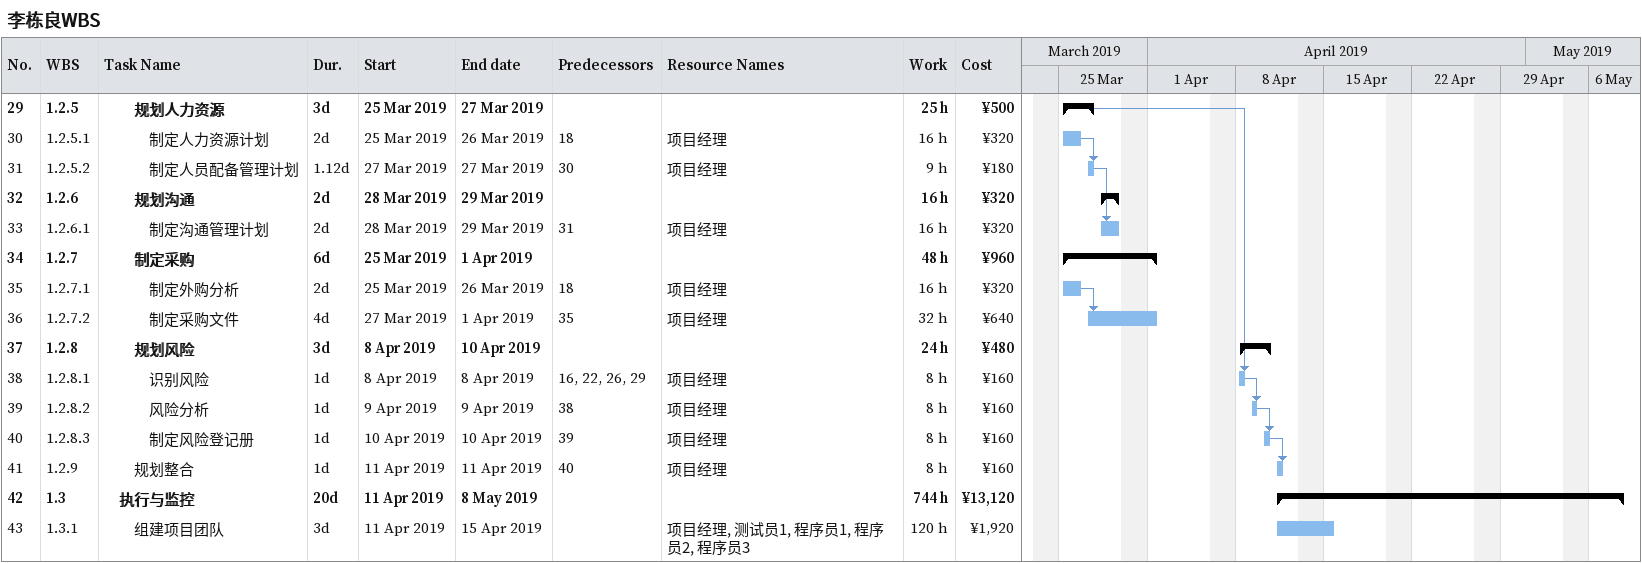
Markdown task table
李栋良WBS

| ID | WBS | Task | Duration | Start | Finish | Predecessors | Resources | Work (h) | Cost (¥) |
|---|---|---|---|---|---|---|---|---|---|
| 29 | 1.2.5 | **规划人力资源** | 3d | 2019-03-25 | 2019-03-27 |  |  | 25 | 500 |
| 30 | 1.2.5.1 | 制定人力资源计划 | 2d | 2019-03-25 | 2019-03-26 | 18 | 项目经理 | 16 | 320 |
| 31 | 1.2.5.2 | 制定人员配备管理计划 | 1.12d | 2019-03-27 | 2019-03-27 | 30 | 项目经理 | 9 | 180 |
| 32 | 1.2.6 | **规划沟通** | 2d | 2019-03-28 | 2019-03-29 |  |  | 16 | 320 |
| 33 | 1.2.6.1 | 制定沟通管理计划 | 2d | 2019-03-28 | 2019-03-29 | 31 | 项目经理 | 16 | 320 |
| 34 | 1.2.7 | **制定采购** | 6d | 2019-03-25 | 2019-04-01 |  |  | 48 | 960 |
| 35 | 1.2.7.1 | 制定外购分析 | 2d | 2019-03-25 | 2019-03-26 | 18 | 项目经理 | 16 | 320 |
| 36 | 1.2.7.2 | 制定采购文件 | 4d | 2019-03-27 | 2019-04-01 | 35 | 项目经理 | 32 | 640 |
| 37 | 1.2.8 | **规划风险** | 3d | 2019-04-08 | 2019-04-10 |  |  | 24 | 480 |
| 38 | 1.2.8.1 | 识别风险 | 1d | 2019-04-08 | 2019-04-08 | 16, 22, 26, 29 | 项目经理 | 8 | 160 |
| 39 | 1.2.8.2 | 风险分析 | 1d | 2019-04-09 | 2019-04-09 | 38 | 项目经理 | 8 | 160 |
| 40 | 1.2.8.3 | 制定风险登记册 | 1d | 2019-04-10 | 2019-04-10 | 39 | 项目经理 | 8 | 160 |
| 41 | 1.2.9 | 规划整合 | 1d | 2019-04-11 | 2019-04-11 | 40 | 项目经理 | 8 | 160 |
| 42 | 1.3 | **执行与监控** | 20d | 2019-04-11 | 2019-05-08 |  |  | 744 | 13120 |
| 43 | 1.3.1 | 组建项目团队 | 3d | 2019-04-11 | 2019-04-15 |  | 项目经理, 测试员1, 程序员1, 程序员2, 程序员3 | 120 | 1920 |
